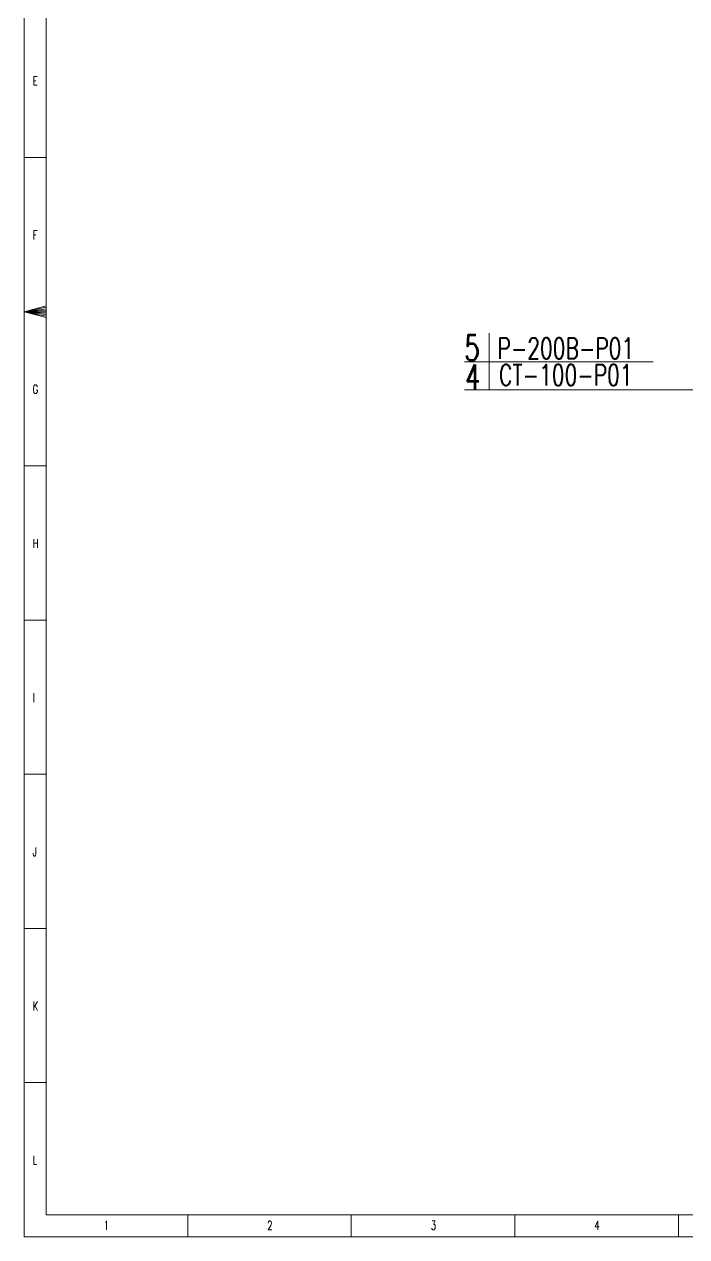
# Model space of a CAD drawing. Header units: inches. Extents: x -1128 to 651, y 96 to 845.
# Drawn here: x 359.9 to 433.6, y 638.9 to 773.7 of the extents above; entities that cross this region are included whole.
import ezdxf
from ezdxf.enums import TextEntityAlignment as Align

# ---------------------------------------------------------------- set-up
doc = ezdxf.new("R2010")
doc.units = ezdxf.units.IN
doc.header["$MEASUREMENT"] = 0
doc.layers.add('Cables', color=7, linetype='Continuous', lineweight=0)
doc.layers.add('Layer 1', color=7, linetype='Continuous')
doc.styles.add('HZTXT', font='txt_qlt.shx', dxfattribs={"width": 0.7, "bigfont": 'hztxt.shx'})
doc.styles.add('TEG BORDER', font='txt_qlt.shx', dxfattribs={"width": 0.7, "bigfont": 'hztxt.shx'})

# ---------------------------------------------------------------- blocks, each defined once
blk = doc.blocks.new('TEG BORDER A2')
at = {"linetype": 'Continuous'}
for p, q in [((5, 415), (5, 5)), ((5, 5), (489, 5))]:
    blk.add_line(p, q, dxfattribs=at)
for p, q in [((0, 245), (5, 245)), ((5, 210), (0, 210)), ((1.25, 210), (3.75, 210)), ((0, 175), (5, 175)), ((0, 140), (5, 140)), ((0, 105), (5, 105)), ((0, 70), (5, 70)), ((0, 35), (5, 35)), ((37.12, 0), (37.12, 5)), ((74.25, 0), (74.25, 5)), ((111.38, 0), (111.38, 5)), ((148.5, 0), (148.5, 5))]:
    blk.add_line(p, q)
at = {"color": 5, "lineweight": 15}
blk.add_lwpolyline([(0, 420), (594, 420), (594, 0), (0, 0)], close=True, dxfattribs=at)
blk.add_lwpolyline([(5, 415), (589, 415), (589, 5), (5, 5)], close=True)
blk.add_lwpolyline([(0, 210), (5, 211.34), (5, 208.66), (0, 210), (5, 211), (5, 210.67), (0, 210), (5, 210.33), (5, 209.67), (0, 210), (5, 209.33), (5, 209), (0, 210)])
at = {"char_height": 2, "width": 2, "style": 'TEG BORDER'}
for s, insert, attachment_point in [('E', (1.91, 263.39), 1), ('F', (1.91, 228.39), 1), ('G', (1.91, 193.39), 1), ('H', (1.91, 158.39), 1), ('I', (1.91, 123.39), 1), ('J', (1.91, 88.39), 1), ('K', (1.91, 53.39), 1), ('L', (1.91, 18.39), 1), ('1', (18.05, 1.59), 7), ('2', (55.17, 1.59), 7), ('3', (92.3, 1.59), 7), ('4', (129.42, 1.59), 7)]:
    blk.add_mtext(s, dxfattribs=dict(at, insert=insert, attachment_point=attachment_point))

msp = doc.modelspace()

# ---------------------------------------------------------------- linework, layer by layer
at = {"layer": 'Layer 1', "color": 0, "lineweight": 5}
for points in [[(443.68, 752.82), (443.68, 733.03), (408.86, 733.03)], [(411.62, 733.03), (411.62, 739.3)], [(408.86, 736.13), (429.86, 736.13)]]:
    msp.add_lwpolyline(points, dxfattribs=at)

# ---------------------------------------------------------------- block references
at = {"layer": 'Cables', "color": 0, "xscale": 0.4897326461023622, "yscale": 0.4897326461023622, "zscale": 0.4897326461023622}
msp.add_blockref('TEG BORDER A2', (359.92, 638.86), dxfattribs=at)

# ---------------------------------------------------------------- texts
at = {"color": 0, "lineweight": 9, "style": 'HZTXT', "width": 0.7}
for s, height, p in [('5', 2.8, (409.71, 736.28)), ('P-200B-P01', 2.356, (420.13, 736.45)), ('4', 2.8, (409.78, 733.03)), ('CT-100-P01', 2.356, (420.13, 733.49))]:
    msp.add_text(s, height=height, dxfattribs=at).set_placement(p, align=Align.CENTER)

doc.saveas('drawing.dxf')
